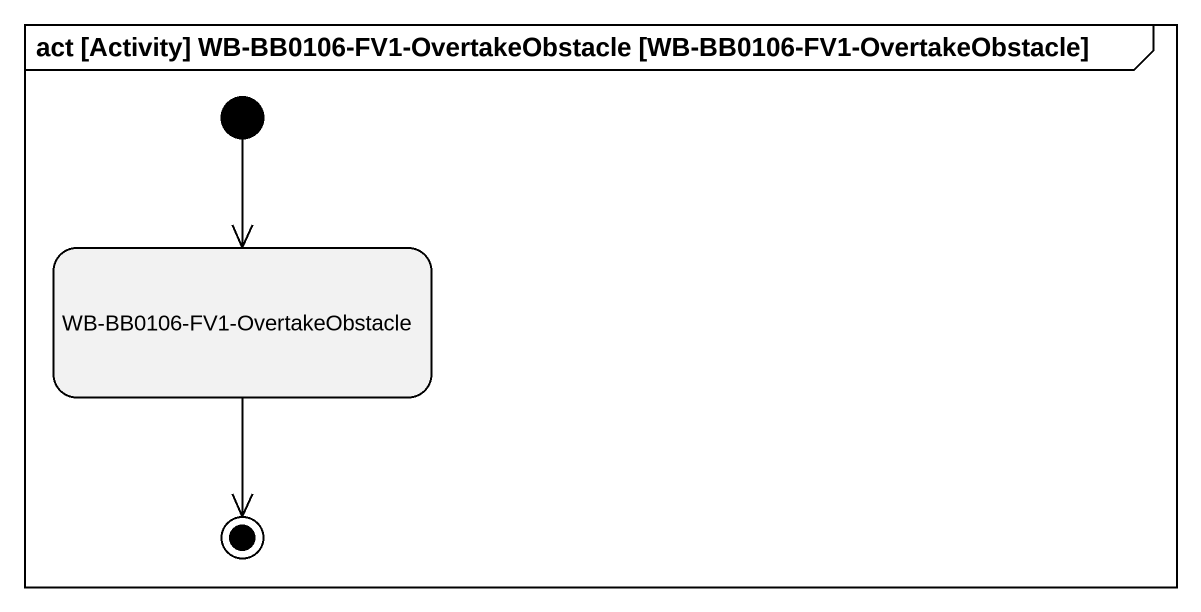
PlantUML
@startuml
mainframe act [Activity] WB-BB0106-FV1-OvertakeObstacle [WB-BB0106-FV1-OvertakeObstacle]
hide empty description
state "WB-BB0106-FV1-OvertakeObstacle" as WB_BB0106_FV1
[*] --> WB_BB0106_FV1
WB_BB0106_FV1 --> [*]
@enduml
